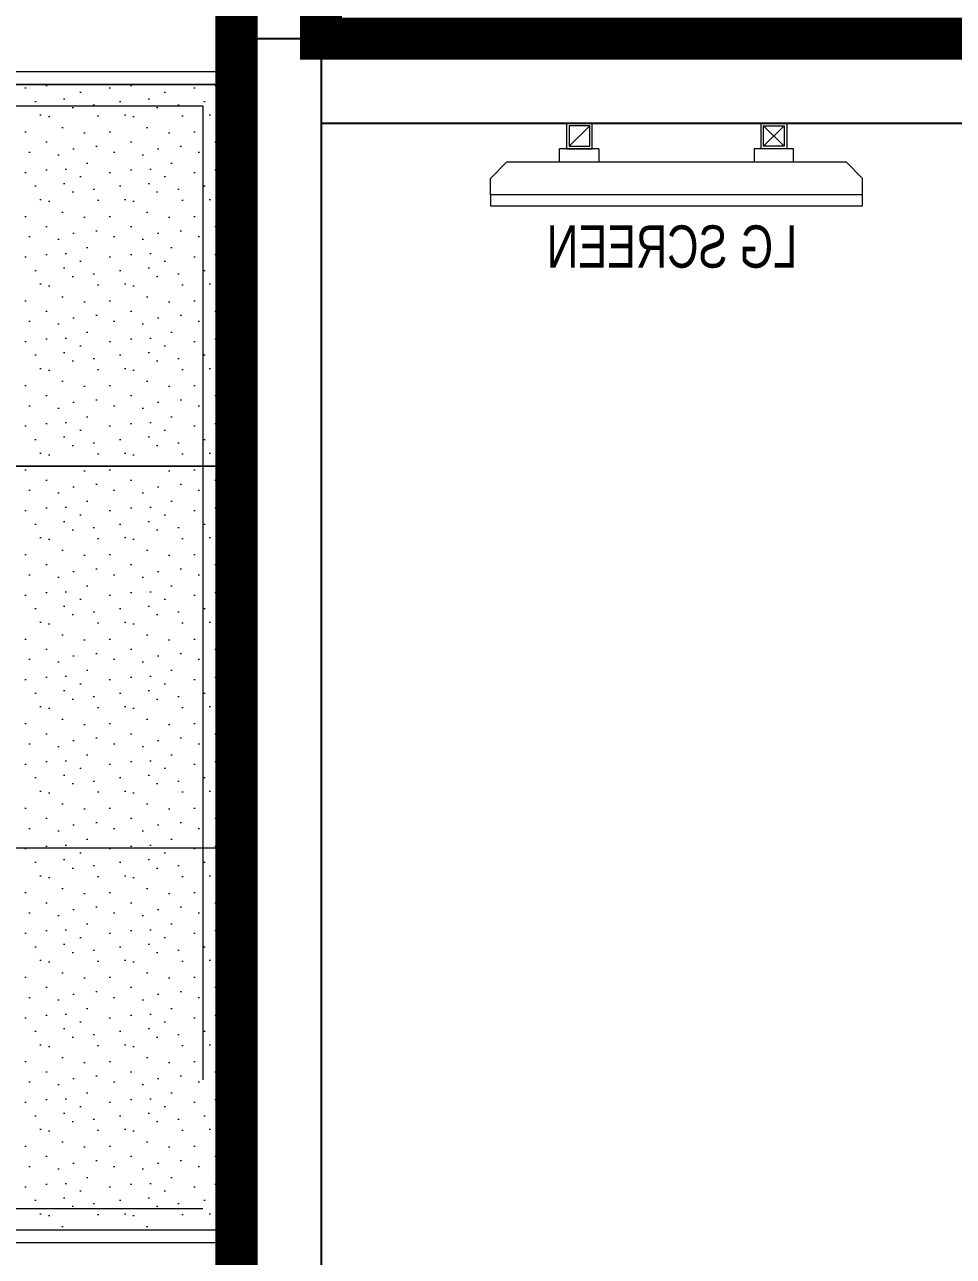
# Model space of a CAD drawing. Header units: feet. Extents: x 5433040 to 5447872, y -5283407 to -5275532.
# Drawn here: x 5443348 to 5444447, y -5280568 to -5279110 of the extents above; entities that cross this region are included whole.
import ezdxf

# ---------------------------------------------------------------- set-up
doc = ezdxf.new("R2010")
doc.units = ezdxf.units.FT
doc.header["$LTSCALE"] = 33
doc.header["$MEASUREMENT"] = 0
for name, pattern in [('a_p6_plan_L18$0$HIDDEN', [0.375, 0.25, -0.125]), ('ACAD_ISO03W100', [30, 12, -18]), ('HIDDEN2', [4.7624999999999975, 3.174999999999998, -1.587499999999999])]:
    doc.linetypes.add(name, pattern=pattern)
for name, color, linetype, lineweight in [('Floor-Unit', 1, 'Continuous', 13), ('LENS-CURTAIN', 5, 'a_p6_plan_L18$0$HIDDEN', 9), ('LENS-HATCH', 251, 'Continuous', 5), ('LENS-PARTITION', 21, 'Continuous', 25), ('LK-FF&E FLOOR', 1, 'Continuous', 9), ('LK-FLUTTED FINISH', 20, 'Continuous', 30), ('LK-IT', 3, 'Continuous', 18), ('LK-TILES FINISH', 251, 'Continuous', 5), ('LN-ELEVATION-2', 103, 'Continuous', 20), ('LN-ELEVATION-5', 167, 'Continuous', 5), ('TV', 92, 'Continuous', 18)]:
    doc.layers.add(name, color=color, linetype=linetype, lineweight=lineweight)
doc.styles.get("Standard").update_dxf_attribs({"font": 'GILC____.TTF'})

# ---------------------------------------------------------------- blocks, each defined once
blk = doc.blocks.new('CLINIC SCREEN')
at = {"layer": 'TV'}
for p, q in [((-103.1090284836336, 42.85441964946222), (-127.4114311772946, 18.55201695591665)), ((-127.4114311772946, 42.85441964946222), (-103.1090284836336, 18.55201695591665)), ((102.7052824410566, 42.85441964946222), (127.007685134602, 18.55201695591665))]:
    blk.add_line(p, q, dxfattribs=at)
at = {"layer": 'TV', "ltscale": 12}
for p, q in [((-138.5315413423604, 0), (-138.5315413423604, 15.514207008644)), ((-138.5315413423604, 15.514207008644), (-91.98892031613741, 15.514207008644)), ((-91.98892031613741, 15.514207008644), (-91.98892031613741, 0)), ((91.98892031610741, 15.514207008644), (91.98892031610741, 0)), ((91.98892031610741, 15.514207008644), (138.5315413423595, 15.514207008644)), ((138.5315413423595, 0), (138.5315413423595, 15.514207008644)), ((-220.0000000000082, -19.41163062257681), (-200.5883693773149, 0)), ((200.5883693773149, 0), (-200.5883693773149, 0)), ((219.9999999999918, -19.41163062257681), (200.5883693773149, 0)), ((-220.0000000000082, -38.82326124538668), (-220.0000000000082, -19.41163062257681)), ((219.9999999999918, -38.82326124538668), (219.9999999999918, -19.41163062257681))]:
    blk.add_line(p, q, dxfattribs=at)
at = {"layer": 'TV'}
for points in [[(-130.4492315140169, 15.51421661919448), (-100.0712281470269, 15.51421661919448), (-100.0712281470269, 45.89221998606814), (-130.4492315140169, 45.89221998606814)], [(130.0454854713243, 15.51421661919448), (99.66748210433435, 15.51421661919448), (99.66748210433435, 45.89221998606814), (130.0454854713243, 45.89221998606814)], [(-127.4114311772946, 18.55201695591665), (-103.1090284836336, 18.55201695591665), (-103.1090284836336, 42.85441964946222), (-127.4114311772946, 42.85441964946222)], [(127.007685134602, 18.55201695591665), (102.7052824410566, 18.55201695591665), (102.7052824410566, 42.85441964946222), (127.007685134602, 42.85441964946222)]]:
    blk.add_lwpolyline(points, close=True, dxfattribs=at)
at = {"layer": 'TV', "ltscale": 12}
blk.add_lwpolyline([(-220.0000000000082, -51.71278328332107), (-220.0000000000082, -38.82326124538668), (219.9999999999918, -38.82326124538668), (219.9999999999918, -51.71278328332107)], close=True, dxfattribs=at)
at = {"layer": 'Floor-Unit', "color": 0, "ltscale": 2, "insert": (5.199680584678389, -100.4085774972336), "char_height": 50, "attachment_point": 5}
blk.add_mtext_dynamic_manual_height_columns('LG SCREEN', width=466.4796511627907, gutter_width=12.5, heights=[0], dxfattribs=at)
blk = doc.blocks.new('3 SEATER BENCH')
at = {"layer": 'LENS-HATCH', "lineweight": 0}
h = blk.add_hatch(dxfattribs=at)
h.set_pattern_fill('STIP1', color=177, scale=100, angle=90, pattern_type=2)
h.set_pattern_definition([(90, (-6617001.288737148, 170538.9926226293), (-100, 6.1e-15), [0, -100]), (90, (-6616985.288737148, 170550.9926226293), (-100, 6.1e-15), [0, -100]), (90, (-6616961.288737148, 170545.9926226293), (-100, 6.1e-15), [0, -100]), (90, (-6616938.288737149, 170580.9926226293), (-100, 6.1e-15), [0, -100]), (90, (-6616974.288737147, 170577.9926226293), (-100, 6.1e-15), [0, -100]), (90, (-6616998.288737148, 170604.9926226293), (-100, 6.1e-15), [0, -100]), (90, (-6617005.288737147, 170569.9926226293), (-100, 6.1e-15), [0, -100]), (90, (-6616964.288737148, 170611.9926226293), (-100, 6.1e-15), [0, -100]), (90, (-6616932.288737148, 170606.9926226293), (-100, 6.1e-15), [0, -100]), (90, (-6616917.288737148, 170532.9926226293), (-100, 6.1e-15), [0, -100]), (90, (-6616937.288737148, 170550.9926226293), (-100, 6.1e-15), [0, -100]), (90, (-6616918.288737148, 170564.9926226293), (-100, 6.1e-15), [0, -100]), (90, (-6616982.288737148, 170625.9926226293), (-100, 6.1e-15), [0, -100]), (90, (-6616957.288737149, 170593.9926226293), (-100, 6.1e-15), [0, -100]), (90, (-6616990.288737148, 170585.9926226293), (-100, 6.1e-15), [0, -100]), (90, (-6616981.288737148, 170602.9926226293), (-100, 6.1e-15), [0, -100]), (90, (-6616954.288737148, 170566.9926226293), (-100, 6.1e-15), [0, -100]), (90, (-6617008.288737148, 170594.9926226293), (-100, 6.1e-15), [0, -100]), (90, (-6616949.288737148, 170625.9926226293), (-100, 6.1e-15), [0, -100]), (90, (-6616919.288737148, 170622.9926226293), (-100, 6.1e-15), [0, -100])])
h.paths.add_polyline_path([(-653.5433624973521, -127.6136834179051), (-201.8766958303749, -127.6136834179051), (-201.8766958303749, 327.3863165820949), (-653.5433624973521, 327.3863165820949)])
h.paths.add_polyline_path([(249.7899708366022, -127.6136834179051), (-201.8766958303749, -127.6136834179051), (-201.8766958303749, 327.3863165820949), (249.7899708366022, 327.3863165820949)])
h.paths.add_polyline_path([(701.4566375035791, -127.6136834179051), (249.7899708366022, -127.6136834179051), (249.7899708366022, 327.3863165820949), (701.4566375035791, 327.3863165820949)])
at = {"layer": 'LN-ELEVATION-2', "ltscale": 0.5}
for points in [[(-653.5433624973521, -127.6136834179051), (-201.8766958303749, -127.6136834179051), (-201.8766958303749, 327.3863165820949), (-653.5433624973521, 327.3863165820949)], [(249.7899708366022, -127.6136834179051), (-201.8766958303749, -127.6136834179051), (-201.8766958303749, 327.3863165820949), (249.7899708366022, 327.3863165820949)], [(701.4566375035791, -127.6136834179051), (249.7899708366022, -127.6136834179051), (249.7899708366022, 327.3863165820949), (701.4566375035791, 327.3863165820949)]]:
    blk.add_lwpolyline(points, close=True, dxfattribs=at)
at = {"layer": 'LN-ELEVATION-5', "ltscale": 0.5}
blk.add_lwpolyline([(-658.5433624964207, -142.6136834179051), (706.4566375035791, -142.6136834179051, 0.4142135623730951), (716.4566375035791, -132.6136834179051), (716.4566375035791, 332.3863165820949, 0.4142135623730951), (706.4566375035791, 342.3863165820949), (-658.5433624964207, 342.3863165820949, 0.4142135623730951), (-668.5433624964207, 332.3863165820949), (-668.5433624964207, -132.6136834179051, 0.4142135623730951)], format="xyb", close=True, dxfattribs=at)
blk.add_lwpolyline([(-653.5433624964207, -127.6136834179051), (701.4566375035791, -127.6136834179051), (701.4566375035791, 327.3863165820949), (-653.5433624964207, 327.3863165820949)], close=True, dxfattribs=at)
at = {"layer": 'LN-ELEVATION-5', "linetype": 'HIDDEN2', "ltscale": 11}
blk.add_lwpolyline([(676.4566375035791, -102.6136834179051), (-628.5433624973521, -102.6136834179051), (-628.5433624973521, 302.3863165820949), (676.4566375035791, 302.3863165820949)], close=True, dxfattribs=at)

msp = doc.modelspace()

# ---------------------------------------------------------------- linework, layer by layer
at = {"layer": 'LENS-CURTAIN', "ltscale": 5}
msp.add_lwpolyline([(5443598.828446284, -5279126.965723162), (5443598.828446284, -5278376.965723161), (5443698.828446285, -5278376.965723161), (5443698.828446285, -5279126.965723162)], close=True, dxfattribs=at)
at = {"layer": 'LENS-PARTITION'}
for points in [[(5443698.828446285, -5283226.965723161), (5443598.828446284, -5283226.965723161), (5443598.828446284, -5279126.965723162), (5443698.828446285, -5279126.965723162)], [(5443698.828446285, -5279226.965723162), (5445298.828446285, -5279226.965723162), (5445298.828446285, -5279126.965723162), (5443698.828446285, -5279126.965723162)]]:
    msp.add_lwpolyline(points, close=True, dxfattribs=at)
at = {"layer": 'LK-FLUTTED FINISH', "linetype": 'ACAD_ISO03W100', "ltscale": 0.05, "const_width": 50}
msp.add_lwpolyline([(5443598.828446284, -5277419.965723161), (5443598.828446284, -5280590.965723162)], dxfattribs=at)
at = {"layer": 'LK-TILES FINISH', "color": 212, "linetype": 'ACAD_ISO03W100', "ltscale": 0.05, "const_width": 50}
msp.add_lwpolyline([(5446048.828446285, -5278376.965723161), (5446048.828446285, -5281626.965723162), (5445298.828446285, -5281626.965723162), (5445298.828446285, -5279126.965723162), (5443698.828446285, -5279126.965723162), (5443698.828446285, -5278376.965723161)], dxfattribs=at)

# ---------------------------------------------------------------- block references
at = {"layer": 'LK-FF&E FLOOR', "rotation": 89.99999999999991}
msp.add_blockref('3 SEATER BENCH', (5443456.214762867, -5279882.723657074), dxfattribs=at)
at = {"layer": 'LK-IT', "xscale": -1}
msp.add_blockref('CLINIC SCREEN', (5444119.39670597, -5279272.857943148), dxfattribs=at)

doc.saveas('drawing.dxf')
